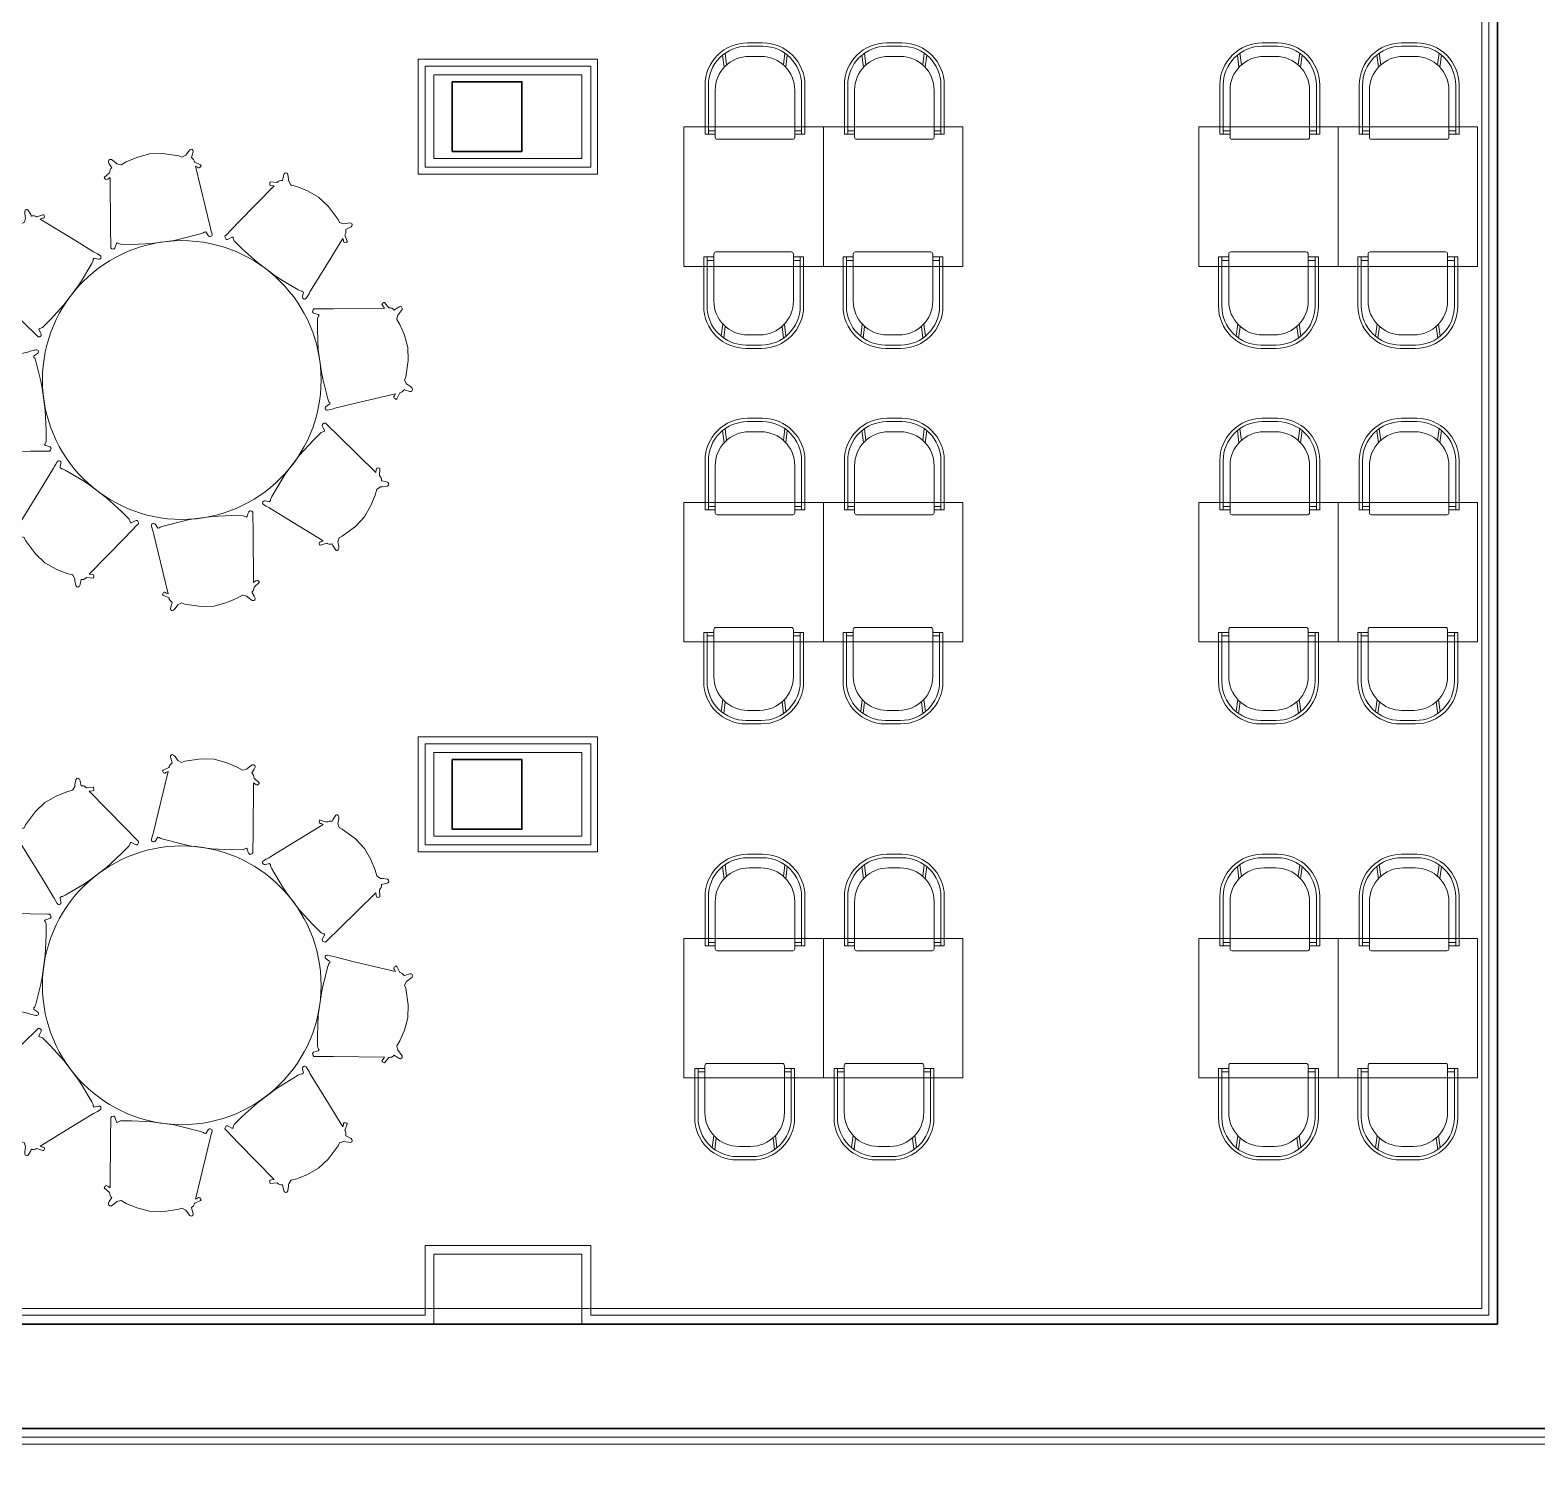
# Model space of a CAD drawing. Header units: millimetres. Extents: x 4346 to 24970, y -10214 to -5839.
# Drawn here: x 8384 to 9249, y -9457 to -8629 of the extents above; entities that cross this region are included whole.
import ezdxf

# ---------------------------------------------------------------- set-up
doc = ezdxf.new("R2010")
doc.units = ezdxf.units.MM
doc.linetypes.add('CONTINUA', pattern=[0])
for name, color, linetype, lineweight in [('Duvar', 7, 'Continuous', 30), ('duvar mevcut', 55, 'Continuous', 30), ('Kolon', 6, 'Continuous', 35), ('kırılabilir duvar', 163, 'Continuous', 30), ('TEFRIS', 11, 'Continuous', 15), ('Tefriş', 31, 'Continuous', 13), ('WL - ALÇIPAN KAPLAMA', 30, 'Continuous', 15)]:
    doc.layers.add(name, color=color, linetype=linetype, lineweight=lineweight)

# ---------------------------------------------------------------- blocks, each defined once
blk = doc.blocks.new('*U17')
at = {"layer": 'Tefriş'}
blk.add_lwpolyline([(22.79, -23.59), (11.18, -24.88), (7.27, -25.18), (-5.72, -25.18), (-17.16, -24.17), (-23.56, -23.26), (-24.94, -22.46), (-25.36, -22.07), (-25.81, -22.5), (-26.45, -23.87), (-27.07, -25.07), (-27.79, -25.56), (-28.85, -25.05), (-29.34, -24.5), (-29.19, -23.46), (-27.98, -13.36), (-24.28, 15.63), (-25.74, 14.86), (-26.6, 14.53), (-26.94, 14.84), (-27.22, 15.17), (-27.49, 15.68), (-27.56, 16.08), (-24.18, 18.27), (-23.95, 19.04), (-23.7, 19.89), (-23.06, 20.58), (-22.48, 21), (-23.65, 23.46), (-23.94, 24.21), (-23.94, 24.53), (-23.94, 24.93), (-23.64, 25.5), (-22.98, 25.81), (-22.12, 25.61), (-20.05, 23.65), (-19.7, 23.18), (-19.3, 22.76), (-17.17, 21.95), (-16.94, 21.89), (-13.79, 23.17), (-7.45, 24.91), (-0.06, 25.86), (7.37, 25.06), (16.49, 22.44), (18.21, 21.52), (20.48, 22.36), (22.34, 24.32), (23.34, 25.13), (24.15, 25.34), (24.6, 25.12), (24.95, 24.71), (25.09, 24.34), (24.97, 23.63), (23.94, 21.33), (23.52, 20.58), (23.52, 20.49), (23.75, 20.28), (24.1, 19.94), (24.61, 19.25), (24.94, 18.49), (24.99, 17.95), (25.08, 17.74), (28.14, 15.66), (28.46, 15.25), (28.17, 14.9), (27.65, 14.22), (27.17, 14.09), (26.74, 14.22), (26.33, 14.64), (25.22, 15.37), (27.62, -8.9), (28.78, -20.35), (28.92, -21.12), (29.14, -22.9), (29.34, -24.62), (29.28, -25.12), (29.02, -25.49), (28.74, -25.76), (28.3, -25.86), (27.73, -25.81), (27.36, -25.57), (27.05, -25.12), (26.24, -23.37), (25.99, -22.86), (25.9, -22.81), (25.13, -22.82), (25.03, -22.81), (24.55, -23.22), (22.79, -23.59)], dxfattribs=at)
blk = doc.blocks.new('*U18')
at = {"layer": 'Tefriş', "color": 0, "linetype": 'ByBlock', "lineweight": -2, "transparency": 16777216}
blk.add_blockref('*U17', (7754.28, 30011.99), dxfattribs=at)
for p, rotation in [((7680.13, 29980.63), 45), ((7828.88, 29981.73), 315.0000000000001), ((7649.87, 29906.03), 90), ((7860.23, 29907.58), 270), ((7681.23, 29831.88), 135), ((7829.98, 29832.98), 225.0000000000001), ((7755.83, 29801.63), 180)]:
    blk.add_blockref('*U17', p, dxfattribs=dict(at, rotation=rotation))
blk = doc.blocks.new('Yuvarlak yemek masası')
at = {"layer": 'Tefriş'}
blk.add_circle((7755.05, 29906.81), 80, dxfattribs=at)
blk.add_blockref('*U18', (0, 0), dxfattribs=at)
blk = doc.blocks.new('ch')
at = {"layer": 'TEFRIS', "linetype": 'CONTINUA'}
for p, q in [((11844.57, 1963.82), (11871.55, 1963.82)), ((11846.27, 1963.82), (11846.27, 1969.65)), ((11846.27, 1969.65), (11874.46, 1969.65)), ((11846.27, 1967.71), (11874.46, 1967.71)), ((11848.22, 1967.71), (11848.22, 1963.82)), ((11843.4, 1962.65), (11843.4, 1919.3)), ((11890.99, 1944.38), (11890.99, 1937.58)), ((11896.82, 1945.35), (11896.82, 1936.6)), ((11898.76, 1945.35), (11898.76, 1936.6)), ((11871.55, 1918.14), (11844.57, 1918.14)), ((11846.27, 1912.3), (11846.27, 1918.14)), ((11874.46, 1914.25), (11846.27, 1914.25)), ((11874.46, 1912.3), (11846.27, 1912.3)), ((11848.22, 1914.25), (11848.22, 1918.14))]:
    blk.add_line(p, q, dxfattribs=at)
at = {"layer": 'TEFRIS'}
for p, q in [((11891.73, 1959.54), (11884.74, 1958.66)), ((11886.1, 1957.27), (11892.79, 1958.15)), ((11891.73, 1922.41), (11884.74, 1923.3)), ((11886.1, 1924.69), (11892.79, 1923.8))]:
    blk.add_line(p, q, dxfattribs=at)
at = {"layer": 'TEFRIS', "linetype": 'CONTINUA'}
for centre, radius, start, end in [((11844.57, 1962.65), 1.17, 90, 180), ((11871.55, 1944.38), 19.44, 0, 90), ((11874.46, 1945.35), 24.3, 0, 90), ((11874.46, 1945.35), 22.36, 0, 90), ((11871.55, 1937.58), 19.44, 270, 0), ((11874.46, 1936.6), 22.36, 270, 0), ((11874.46, 1936.6), 24.3, 270, 0), ((11844.57, 1919.3), 1.17, 180, 270)]:
    blk.add_arc(centre, radius, start, end, dxfattribs=at)

msp = doc.modelspace()

# ---------------------------------------------------------------- hatches: boundary and pattern name
at = {"layer": 'Duvar'}
h = msp.add_hatch(color=256, dxfattribs=at)
h.dxf.hatch_style = 1
h.paths.add_polyline_path([(4423.24, -10136.77), (10254.24, -10136.77), (10254.24, -6058.85), (4423.24, -6058.85)], flags=16)
h.paths.add_polyline_path([(4345.68, -10214.33), (10331.8, -10214.33), (10331.8, -5981.29), (4345.68, -5981.29)])
at = {"layer": 'Duvar', "true_color": 0x636466}
h = msp.add_hatch(color=251, dxfattribs=at)
h.dxf.hatch_style = 1
h.paths.add_polyline_path([(4474.95, -10085.06), (10202.53, -10085.06), (10202.53, -6110.56), (4474.95, -6110.56)], flags=16)
h.paths.add_polyline_path([(4423.24, -10136.77), (10254.24, -10136.77), (10254.24, -6058.85), (4423.24, -6058.85)])
at = {"layer": 'Duvar'}
h = msp.add_hatch(color=256, dxfattribs=at)
h.dxf.hatch_style = 1
h.paths.add_polyline_path([(4505.12, -10054.89), (10172.36, -10054.89), (10172.36, -6140.73), (4505.12, -6140.73)], flags=16)
h.paths.add_polyline_path([(4474.95, -10085.06), (10202.53, -10085.06), (10202.53, -6110.56), (4474.95, -6110.56)])

# ---------------------------------------------------------------- linework, layer by layer
at = {"layer": 'duvar mevcut', "lineweight": 30}
for points in [[(9226.35, -7589), (9226.35, -9372)], [(7181.35, -9372), (9226.35, -9372)], [(6574.35, -9432), (9139.35, -9432)], [(9139.35, -9432), (9286.35, -9432)]]:
    msp.add_lwpolyline(points, dxfattribs=at)
at = {"layer": 'Kolon', "lineweight": 30}
for points in [[(8626.35, -8659), (8666.35, -8659), (8666.35, -8699), (8626.35, -8699), (8626.35, -8659)], [(8626.35, -9048), (8666.35, -9048), (8666.35, -9088), (8626.35, -9088), (8626.35, -9048)]]:
    msp.add_lwpolyline(points, dxfattribs=at)
at = {"layer": 'kırılabilir duvar', "lineweight": 13}
for points in [[(8615.85, -8655), (8700.85, -8655), (8700.85, -8703), (8615.85, -8703), (8615.85, -8655)], [(8615.85, -9044), (8700.85, -9044), (8700.85, -9092), (8615.85, -9092), (8615.85, -9044)], [(8615.85, -9332), (8700.85, -9332), (8700.85, -9372), (8615.85, -9372), (8615.85, -9332)]]:
    msp.add_lwpolyline(points, dxfattribs=at)
at = {"layer": 'TEFRIS'}
for points in [[(8839.4, -8684.96), (8759.4, -8684.96), (8759.4, -8764.96), (8839.4, -8764.96)], [(8919.4, -8684.96), (8839.4, -8684.96), (8839.4, -8764.96), (8919.4, -8764.96)], [(9134.93, -8684.96), (9054.93, -8684.96), (9054.93, -8764.96), (9134.93, -8764.96)], [(9214.93, -8684.96), (9134.93, -8684.96), (9134.93, -8764.96), (9214.93, -8764.96)], [(8839.4, -8900.44), (8759.4, -8900.44), (8759.4, -8980.44), (8839.4, -8980.44)], [(8919.4, -8900.44), (8839.4, -8900.44), (8839.4, -8980.44), (8919.4, -8980.44)], [(9134.93, -8900.44), (9054.93, -8900.44), (9054.93, -8980.44), (9134.93, -8980.44)], [(9214.93, -8900.44), (9134.93, -8900.44), (9134.93, -8980.44), (9214.93, -8980.44)], [(8839.4, -9150.7), (8759.4, -9150.7), (8759.4, -9230.7), (8839.4, -9230.7)], [(8919.4, -9150.7), (8839.4, -9150.7), (8839.4, -9230.7), (8919.4, -9230.7)], [(9134.93, -9150.7), (9054.93, -9150.7), (9054.93, -9230.7), (9134.93, -9230.7)], [(9214.93, -9150.7), (9134.93, -9150.7), (9134.93, -9230.7), (9214.93, -9230.7)]]:
    msp.add_lwpolyline(points, close=True, dxfattribs=at)
at = {"layer": 'WL - ALÇIPAN KAPLAMA'}
for points in [[(9217.35, -7497), (9217.35, -7260), (9295.35, -7260), (9295.35, -7299.5), (9686.35, -7299.5), (9686.35, -8381.5), (9295.35, -8381.5), (9295.35, -9441), (6569.35, -9441), (6569.35, -9441)], [(9221.35, -7497), (9221.35, -7264), (9291.35, -7264), (9291.35, -7303.5), (9682.35, -7303.5), (9682.35, -8377.5), (9291.35, -8377.5), (9291.35, -9437), (9134.35, -9437)], [(9134.35, -9367), (9221.35, -9367), (9221.35, -7944), (8936.35, -7944)], [(9130.35, -9363), (9130.35, -9363), (9217.35, -9363), (9217.35, -7948), (8936.35, -7948)], [(7190.35, -8298.5), (7190.35, -8323), (7190.35, -9363), (9217.35, -9363), (9217.35, -9363)], [(7186.35, -9367), (8610.85, -9367), (8610.85, -9327), (8705.85, -9327), (8705.85, -9367), (9221.35, -9367), (9221.35, -9367)], [(9134.35, -9437), (9134.35, -9437), (7186.35, -9437)]]:
    msp.add_lwpolyline(points, dxfattribs=at)
for points in [[(8709.85, -8712), (8606.85, -8712), (8606.85, -8646), (8709.85, -8646)], [(8705.85, -8708), (8610.85, -8708), (8610.85, -8650), (8705.85, -8650)], [(8709.85, -9101), (8606.85, -9101), (8606.85, -9035), (8709.85, -9035)], [(8705.85, -9097), (8610.85, -9097), (8610.85, -9039), (8705.85, -9039)]]:
    msp.add_lwpolyline(points, close=True, dxfattribs=at)

# ---------------------------------------------------------------- block references
at = {"layer": 'TEFRIS', "xscale": -1}
for name, p, rotation in [('ch', (6859.18, -20535.43), 270), ('ch', (6939.18, -20535.43), 270), ('ch', (7154.71, -20535.43), 270), ('ch', (7234.71, -20535.43), 270), ('ch', (6859.18, -20750.91), 270), ('ch', (6939.18, -20750.91), 270), ('ch', (7154.71, -20750.91), 270), ('ch', (7234.71, -20750.91), 270), ('Yuvarlak yemek masası', (32733.4, -28306.09), 37.21055234140881), ('ch', (6859.18, -21001.17), 270), ('ch', (6939.18, -21001.17), 270), ('ch', (7154.71, -21001.17), 270), ('ch', (7234.71, -21001.17), 270)]:
    msp.add_blockref(name, p, dxfattribs=dict(at, rotation=rotation))
at = {"layer": 'TEFRIS'}
for name, p, rotation in [('Yuvarlak yemek masası', (32733.4, 10298.32), 142.7894476585912), ('ch', (6858.42, 3086.69), 270), ('ch', (6938.42, 3086.69), 270), ('ch', (7153.95, 3086.69), 270), ('ch', (7233.95, 3086.69), 270), ('ch', (6858.42, 2871.21), 270), ('ch', (6938.42, 2871.21), 270), ('ch', (7153.95, 2871.21), 270), ('ch', (7233.95, 2871.21), 270), ('ch', (6853.25, 2620.94), 270), ('ch', (6933.25, 2620.94), 270), ('ch', (7153.95, 2620.94), 270), ('ch', (7233.95, 2620.94), 270)]:
    msp.add_blockref(name, p, dxfattribs=dict(at, rotation=rotation))

doc.saveas('drawing.dxf')
